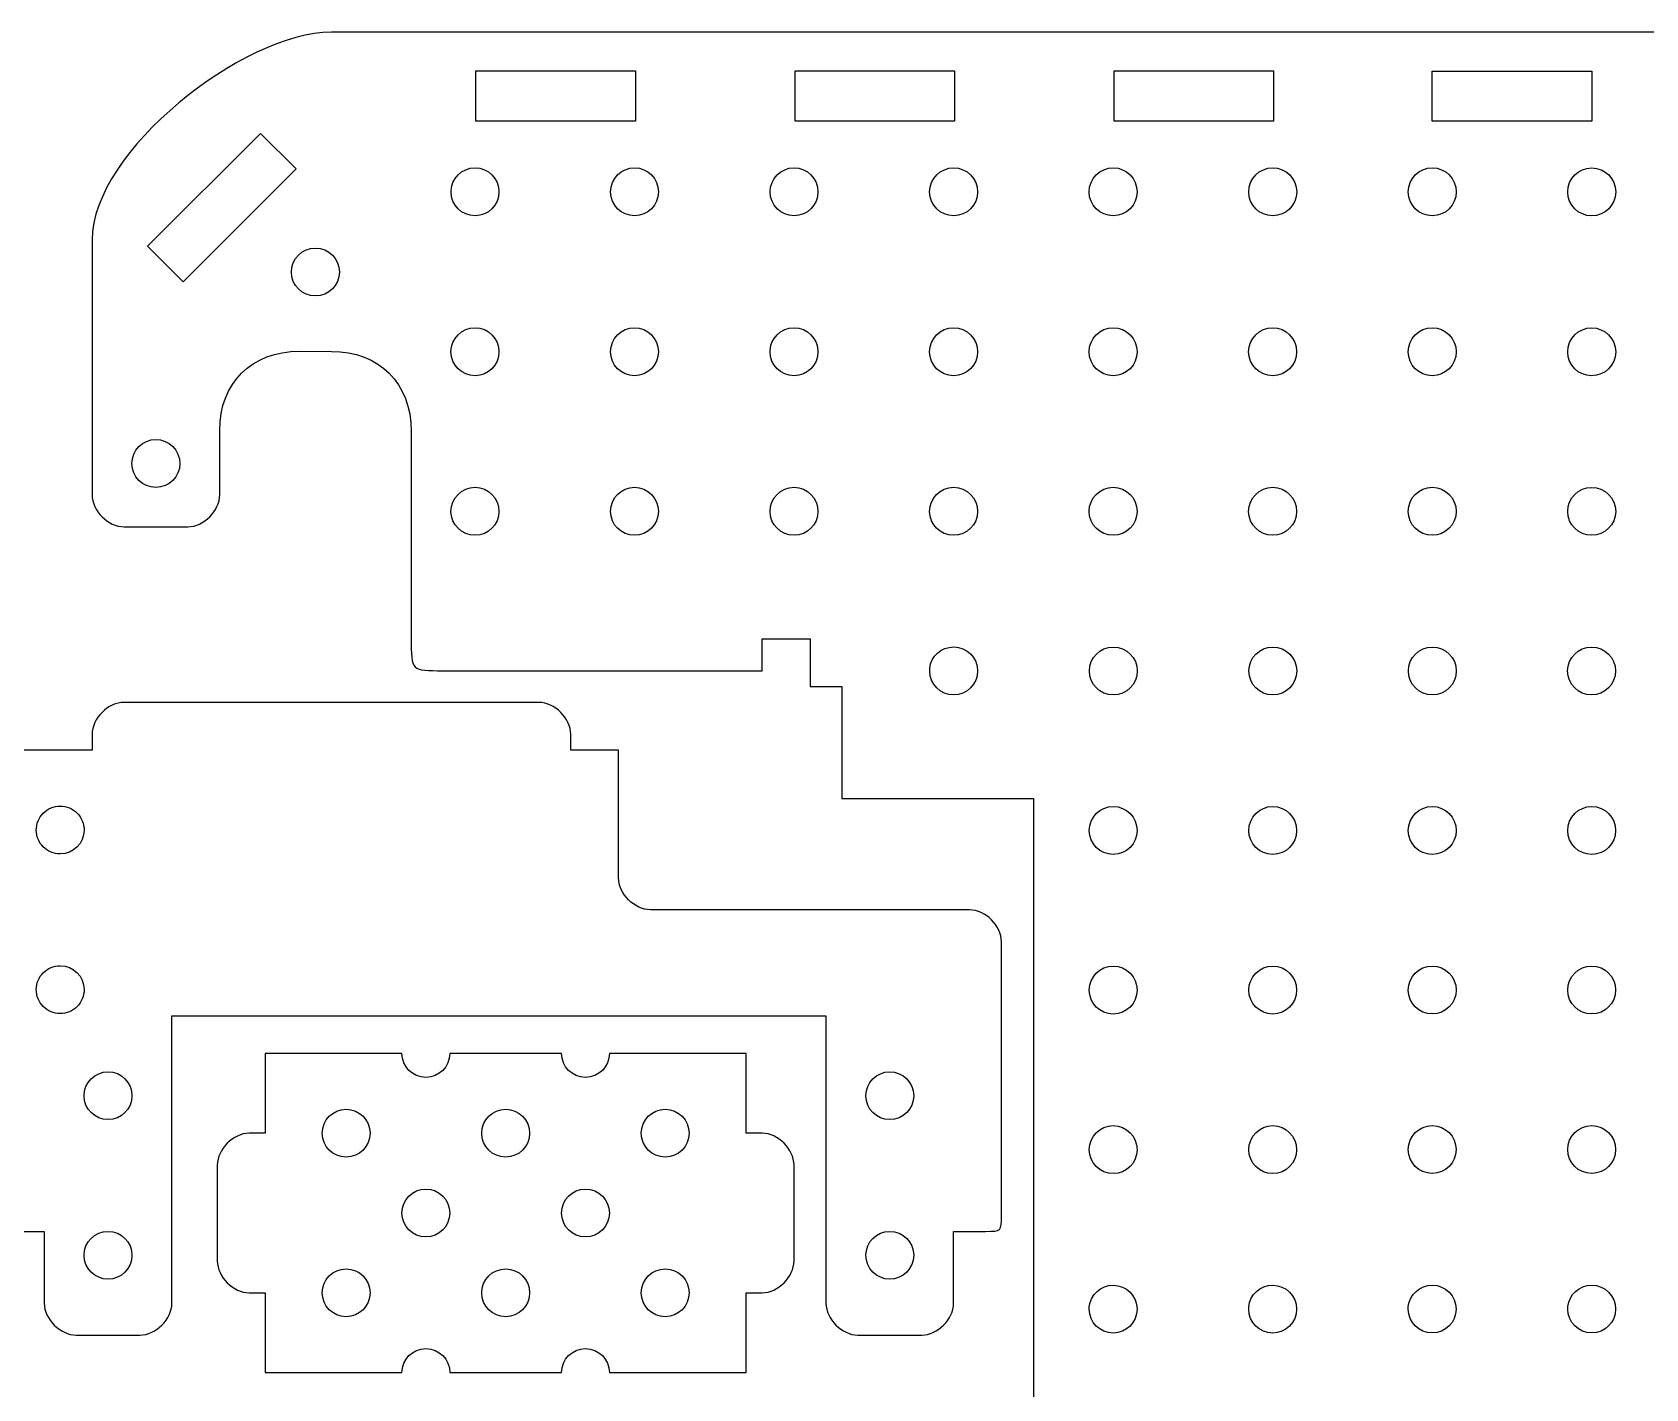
# Model space of a CAD drawing. Extents: x 3 to 308, y -74 to 94.
# Drawn here: x 120.1 to 221.2, y 9.1 to 94.2 of the extents above; entities that cross this region are included whole.
import ezdxf

# ---------------------------------------------------------------- set-up
doc = ezdxf.new("R2010")
doc.units = 0
doc.layers.add('Opaque', color=7, linetype='CONTINUOUS')

msp = doc.modelspace()

# ---------------------------------------------------------------- linework, layer by layer
at = {"layer": 'Opaque', "color": 7}
for p, q in [((138.830248, 94.15042), (138.827425, 94.15042)), ((138.827425, 94.15042), (138.828526, 94.150392)), ((286.830996, 94.15042), (138.830248, 94.15042)), ((147.88721, 91.723391), (157.88736, 91.723391)), ((147.88721, 88.573746), (147.88721, 91.723391)), ((147.88721, 91.723391), (147.88721, 91.723391)), ((157.88736, 91.723391), (157.88736, 88.573746)), ((167.886944, 91.723391), (177.887094, 91.723391)), ((167.886944, 88.573746), (167.886944, 91.723391)), ((167.886944, 91.723391), (167.886944, 91.723391)), ((177.887094, 91.723391), (177.887094, 88.573746)), ((187.886707, 91.723391), (197.886856, 91.723391)), ((187.886707, 88.573746), (187.886707, 91.723391)), ((187.886707, 91.723391), (187.886707, 91.723391)), ((197.886856, 91.723391), (197.886856, 88.573746)), ((207.828021, 91.720089), (217.82817, 91.720089)), ((207.828021, 88.570444), (207.828021, 91.720089)), ((207.828021, 91.720089), (207.828021, 91.720089)), ((217.82817, 91.720089), (217.82817, 88.570444)), ((157.88736, 88.573746), (147.88721, 88.573746)), ((177.887094, 88.573746), (167.886944, 88.573746)), ((197.886856, 88.573746), (187.886707, 88.573746)), ((217.82817, 88.570444), (207.828021, 88.570444)), ((127.310896, 80.738777), (134.381889, 87.809767)), ((134.381889, 87.809767), (136.609356, 85.582306)), ((134.381889, 87.809767), (134.381889, 87.809767)), ((136.609356, 85.582306), (129.538363, 78.511319)), ((147.832628, 85.654515), (147.832628, 85.654515)), ((157.828375, 85.654515), (157.828375, 85.654515)), ((167.828524, 85.654515), (167.828524, 85.654515)), ((177.833076, 85.654515), (177.833076, 85.654515)), ((187.83269, 85.654515), (187.83269, 85.654515)), ((197.832839, 85.654515), (197.832839, 85.654515)), ((207.83296, 85.654515), (207.83296, 85.654515)), ((217.824304, 85.651213), (217.824304, 85.651213)), ((123.828302, 81.150531), (123.828302, 65.158674)), ((129.538363, 78.511319), (127.310896, 80.738777)), ((137.822009, 80.629642), (137.822009, 80.629642)), ((147.830427, 75.632324), (147.830427, 75.632324)), ((157.826174, 75.632324), (157.826174, 75.632324)), ((167.826323, 75.632324), (167.826323, 75.632324)), ((177.830875, 75.632324), (177.830875, 75.632324)), ((187.83046, 75.632324), (187.83046, 75.632324)), ((197.830609, 75.632324), (197.830609, 75.632324)), ((207.830759, 75.632324), (207.830759, 75.632324)), ((217.822103, 75.629502), (217.822103, 75.629502)), ((136.827627, 74.160019), (138.82799, 74.150649)), ((131.828117, 65.150405), (131.828117, 69.196326)), ((143.828064, 69.150024), (143.828064, 59.150428)), ((127.822424, 68.629618), (127.822424, 68.629618)), ((147.830427, 65.63211), (147.830427, 65.63211)), ((157.826174, 65.63211), (157.826174, 65.63211)), ((167.826323, 65.63211), (167.826323, 65.63211)), ((177.830875, 65.63211), (177.830875, 65.63211)), ((187.83046, 65.63211), (187.83046, 65.63211)), ((197.830609, 65.63211), (197.830609, 65.63211)), ((207.830759, 65.63211), (207.830759, 65.63211)), ((217.822103, 65.629288), (217.822103, 65.629288)), ((125.828129, 63.158864), (129.82829, 63.158864)), ((143.828064, 59.150428), (143.830887, 59.150428)), ((143.830887, 59.150428), (143.830887, 56.137486)), ((165.831012, 54.137126), (165.831012, 56.137486)), ((165.831012, 56.137486), (168.83126, 56.137486)), ((168.83126, 56.137486), (168.83126, 54.135472)), ((177.83254, 55.627973), (177.83254, 55.627973)), ((187.838193, 55.620268), (187.838193, 55.620268)), ((197.83504, 55.620268), (197.83504, 55.620268)), ((207.83629, 55.620268), (207.83629, 55.620268)), ((217.8177, 55.620268), (217.8177, 55.620268)), ((145.838982, 54.137126), (165.831012, 54.137126)), ((168.83126, 54.135472), (168.83126, 53.137221)), ((168.83126, 53.137221), (170.831087, 53.137221)), ((170.831087, 53.137221), (170.831087, 46.135685)), ((125.828608, 52.150087), (125.828072, 52.150075)), ((125.828608, 52.149522), (125.828608, 52.150087)), ((151.828895, 52.149522), (125.828608, 52.149522)), ((123.827709, 50.150266), (123.827709, 49.150361)), ((153.828694, 49.14981), (153.828694, 50.149715)), ((123.827709, 49.150361), (117.827721, 49.150361)), ((156.828405, 49.14981), (153.828694, 49.14981)), ((156.828405, 41.150574), (156.828405, 49.14981)), ((121.827883, 45.650695), (121.827883, 45.650695)), ((170.831087, 46.135685), (177.83096, 46.135685)), ((177.83096, 46.135685), (177.83096, 46.137379)), ((177.83096, 46.137379), (182.831034, 46.137379)), ((182.831034, 46.137379), (182.831034, 46.135685)), ((182.831034, 46.135685), (182.831034, 5.135742)), ((187.831024, 45.626669), (187.831024, 45.626669)), ((197.830609, 45.626669), (197.830609, 45.626669)), ((207.831859, 45.626669), (207.831859, 45.626669)), ((217.824304, 45.626669), (217.824304, 45.626669)), ((178.828502, 39.150214), (158.828232, 39.150214)), ((180.828329, 19.999339), (180.828329, 37.150404)), ((121.827883, 35.650549), (121.827883, 35.650549)), ((187.831024, 35.626509), (187.831024, 35.626509)), ((197.830609, 35.626509), (197.830609, 35.626509)), ((207.831859, 35.623207), (207.831859, 35.623207)), ((217.824304, 35.623207), (217.824304, 35.623207)), ((128.82832, 14.500417), (128.82832, 32.500353)), ((128.82832, 32.500353), (169.828266, 32.500353)), ((169.828266, 32.500353), (169.828266, 14.500417)), ((143.251569, 30.150404), (134.676868, 30.150404)), ((134.676868, 30.150404), (134.676868, 25.143726)), ((153.252819, 30.150404), (146.25018, 30.150404)), ((164.828333, 30.150404), (156.25143, 30.150404)), ((164.828333, 25.144262), (164.828333, 30.150404)), ((124.827623, 29.000134), (124.827623, 29.000134)), ((173.827892, 29.000134), (173.827892, 29.000134)), ((187.831024, 25.626368), (187.831024, 25.626368)), ((197.830609, 25.626368), (197.830609, 25.626368)), ((207.827457, 25.625804), (207.827457, 25.625804)), ((217.824304, 25.625804), (217.824304, 25.625804)), ((134.676868, 25.143726), (133.676954, 25.147112)), ((141.249541, 25.149314), (141.249541, 25.149314)), ((151.250791, 25.149314), (151.250791, 25.149314)), ((161.252041, 25.149314), (161.252041, 25.149314)), ((165.827146, 25.147649), (164.828333, 25.144262)), ((131.676592, 23.146749), (131.676592, 17.146759)), ((167.826944, 17.148988), (167.826944, 23.148979)), ((167.826944, 23.148979), (167.826944, 23.14785)), ((146.25018, 20.148675), (146.25018, 20.148675)), ((156.25143, 20.148675), (156.25143, 20.148675)), ((118.828171, 18.999988), (120.827998, 18.999988)), ((120.827998, 18.999988), (120.827998, 14.500417)), ((124.827623, 19.000538), (124.827623, 19.000538)), ((173.827892, 19.000538), (173.827892, 19.000538)), ((177.828053, 14.500417), (177.828053, 18.999437)), ((177.828053, 18.999437), (179.82788, 18.999437)), ((187.829359, 15.62284), (187.829359, 15.62284)), ((197.826207, 15.62284), (197.826207, 15.62284)), ((207.828021, 15.628965), (207.828021, 15.628965)), ((217.827606, 15.628965), (217.827606, 15.628965)), ((133.676954, 15.14696), (134.676868, 15.142445)), ((134.676868, 15.142445), (134.676868, 10.150639)), ((141.249541, 15.148061), (141.249541, 15.148061)), ((151.250791, 15.148061), (151.250791, 15.148061)), ((161.252041, 15.148061), (161.252041, 15.148061)), ((164.828333, 15.145267), (165.827146, 15.148654)), ((164.828333, 10.153461), (164.828333, 15.145267)), ((122.82836, 12.500057), (126.827957, 12.500057)), ((171.828093, 12.500057), (175.828254, 12.500057)), ((134.676868, 10.150639), (136.751624, 10.150639)), ((136.751624, 10.150639), (136.751624, 10.150639)), ((136.751624, 10.150639), (143.252105, 10.150639)), ((146.250716, 10.150639), (153.253355, 10.150639)), ((156.251966, 10.150639), (161.751998, 10.150639)), ((161.751998, 10.150639), (161.751998, 10.153461)), ((161.751998, 10.153461), (164.828333, 10.153461))]:
    msp.add_line(p, q, dxfattribs=at)
for points in [[(138.828526, 94.150392), (133.305776, 94.15046), (123.828556, 86.673267), (123.828302, 81.150531)], [(146.324518, 84.14639), (146.324518, 84.974786), (147.004222, 85.654518), (147.832628, 85.654515)], [(147.832628, 85.654515), (148.661064, 85.654521), (149.331962, 84.974792), (149.331934, 84.14639)], [(156.32907, 84.14639), (156.32907, 84.974786), (156.999968, 85.654518), (157.828375, 85.654515)], [(157.828375, 85.654515), (158.65681, 85.654521), (159.327681, 84.974732), (159.327681, 84.14639)], [(166.329219, 84.14639), (166.329219, 84.974786), (167.000118, 85.654518), (167.828524, 85.654515)], [(167.828524, 85.654515), (168.65696, 85.654521), (169.32783, 84.974732), (169.32783, 84.14639)], [(176.324966, 84.14639), (176.324966, 84.974786), (177.004698, 85.654518), (177.833076, 85.654515)], [(177.833076, 85.654515), (178.66154, 85.654521), (179.33241, 84.974792), (179.332382, 84.14639)], [(186.32455, 84.14639), (186.32455, 84.974786), (187.004283, 85.654518), (187.83269, 85.654515)], [(187.83269, 85.654515), (188.661125, 85.654521), (189.332023, 84.974792), (189.331995, 84.14639)], [(196.3247, 84.14639), (196.3247, 84.974786), (197.004432, 85.654518), (197.832839, 85.654515)], [(197.832839, 85.654515), (198.661274, 85.654521), (199.332173, 84.974792), (199.332144, 84.14639)], [(206.324849, 84.14639), (206.324849, 84.974786), (207.004553, 85.654518), (207.83296, 85.654515)], [(207.83296, 85.654515), (208.661395, 85.654521), (209.332294, 84.974792), (209.332266, 84.14639)], [(216.324998, 84.143088), (216.32497, 84.971498), (216.995841, 85.651213), (217.824304, 85.651213)], [(217.824304, 85.651213), (218.652654, 85.651211), (219.332415, 84.971498), (219.332415, 84.143088)], [(147.832628, 82.647085), (147.004222, 82.647085), (146.324518, 83.317947), (146.324518, 84.14639)], [(149.331934, 84.14639), (149.331934, 83.31795), (148.661064, 82.647082), (147.832628, 82.647085)], [(157.828375, 82.647085), (156.999968, 82.647085), (156.32907, 83.317896), (156.32907, 84.14639)], [(159.327681, 84.14639), (159.327681, 83.317896), (158.65681, 82.647082), (157.828375, 82.647085)], [(167.828524, 82.647085), (167.000118, 82.647085), (166.329219, 83.317896), (166.329219, 84.14639)], [(169.32783, 84.14639), (169.32783, 83.317896), (168.65696, 82.647082), (167.828524, 82.647085)], [(177.833076, 82.647085), (177.00467, 82.647085), (176.324966, 83.317947), (176.324966, 84.14639)], [(179.332382, 84.14639), (179.332382, 83.31795), (178.66154, 82.647082), (177.833076, 82.647085)], [(187.83269, 82.647085), (187.004283, 82.647085), (186.32455, 83.317947), (186.32455, 84.14639)], [(189.331995, 84.14639), (189.331995, 83.31795), (188.661125, 82.647082), (187.83269, 82.647085)], [(197.832839, 82.647085), (197.004432, 82.647085), (196.3247, 83.317947), (196.3247, 84.14639)], [(199.332144, 84.14639), (199.332144, 83.31795), (198.661274, 82.647082), (197.832839, 82.647085)], [(207.83296, 82.647085), (207.004553, 82.647085), (206.324849, 83.317947), (206.324849, 84.14639)], [(209.332266, 84.14639), (209.332266, 83.31795), (208.661395, 82.647082), (207.83296, 82.647085)], [(217.824304, 82.643783), (216.995812, 82.643786), (216.324998, 83.314656), (216.324998, 84.143088)], [(219.332415, 84.143088), (219.332415, 83.314656), (218.652683, 82.643783), (217.824304, 82.643783)], [(136.322703, 79.12152), (136.322675, 79.949927), (136.993574, 80.629642), (137.822009, 80.629642)], [(137.822009, 80.629642), (138.650416, 80.629645), (139.33012, 79.949927), (139.330148, 79.12152)], [(137.822009, 77.622214), (136.993574, 77.622214), (136.322703, 78.293085), (136.322703, 79.12152)], [(139.330148, 79.12152), (139.330091, 78.293085), (138.650416, 77.622214), (137.822009, 77.622214)], [(146.322316, 74.124199), (146.322316, 74.952595), (147.00202, 75.632327), (147.830427, 75.632324)], [(147.830427, 75.632324), (148.658862, 75.63233), (149.329761, 74.952601), (149.329733, 74.124199)], [(156.326868, 74.124199), (156.326868, 74.952595), (156.99771, 75.632327), (157.826174, 75.632324)], [(157.826174, 75.632324), (158.654609, 75.63233), (159.325479, 74.952541), (159.325479, 74.124199)], [(166.327018, 74.124199), (166.327018, 74.952595), (166.997916, 75.632327), (167.826323, 75.632324)], [(167.826323, 75.632324), (168.654758, 75.63233), (169.325629, 74.952541), (169.325629, 74.124199)], [(176.322764, 74.124199), (176.322764, 74.952595), (177.002468, 75.632327), (177.830875, 75.632324)], [(177.830875, 75.632324), (178.65931, 75.63233), (179.330209, 74.952601), (179.330181, 74.124199)], [(186.322349, 74.124199), (186.322349, 74.952595), (187.002053, 75.632327), (187.83046, 75.632324)], [(187.83046, 75.632324), (188.658895, 75.63233), (189.329794, 74.952601), (189.329766, 74.124199)], [(196.322498, 74.124199), (196.322498, 74.952595), (197.002202, 75.632327), (197.830609, 75.632324)], [(197.830609, 75.632324), (198.659044, 75.63233), (199.329943, 74.952601), (199.329915, 74.124199)], [(206.322648, 74.124199), (206.322648, 74.952595), (207.002352, 75.632327), (207.830759, 75.632324)], [(207.830759, 75.632324), (208.659194, 75.63233), (209.330092, 74.952601), (209.330064, 74.124199)], [(216.322797, 74.121377), (216.322769, 74.949787), (216.993639, 75.629502), (217.822103, 75.629502)], [(217.822103, 75.629502), (218.650453, 75.629499), (219.330214, 74.949787), (219.330214, 74.121377)], [(131.828117, 69.196326), (131.828088, 72.159659), (133.827718, 74.160019), (136.827627, 74.160019)], [(138.82799, 74.150649), (141.827984, 74.150649), (143.828064, 72.150018), (143.828064, 69.150024)], [(147.830427, 72.624894), (147.00202, 72.624894), (146.322316, 73.295756), (146.322316, 74.124199)], [(149.329733, 74.124199), (149.329733, 73.295759), (148.658862, 72.624891), (147.830427, 72.624894)], [(157.826174, 72.624894), (156.997739, 72.624894), (156.326868, 73.295705), (156.326868, 74.124199)], [(159.325479, 74.124199), (159.325479, 73.295705), (158.654581, 72.624891), (157.826174, 72.624894)], [(167.826323, 72.624894), (166.997916, 72.624894), (166.327018, 73.295705), (166.327018, 74.124199)], [(169.325629, 74.124199), (169.325629, 73.295705), (168.654758, 72.624891), (167.826323, 72.624894)], [(177.830875, 72.624894), (177.002468, 72.624894), (176.322764, 73.295756), (176.322764, 74.124199)], [(179.330181, 74.124199), (179.330181, 73.295759), (178.65931, 72.624891), (177.830875, 72.624894)], [(187.83046, 72.624894), (187.002053, 72.624894), (186.322349, 73.295756), (186.322349, 74.124199)], [(189.329766, 74.124199), (189.329766, 73.295759), (188.658895, 72.624891), (187.83046, 72.624894)], [(197.830609, 72.624894), (197.002202, 72.624894), (196.322498, 73.295756), (196.322498, 74.124199)], [(199.329915, 74.124199), (199.329915, 73.295759), (198.659044, 72.624891), (197.830609, 72.624894)], [(207.830759, 72.624894), (207.002352, 72.624894), (206.322648, 73.295756), (206.322648, 74.124199)], [(209.330064, 74.124199), (209.330064, 73.295759), (208.659194, 72.624891), (207.830759, 72.624894)], [(217.822103, 72.622072), (216.993611, 72.622075), (216.322797, 73.292945), (216.322797, 74.121377)], [(219.330214, 74.121377), (219.330214, 73.292945), (218.650481, 72.622072), (217.822103, 72.622072)], [(126.323118, 67.121493), (126.323062, 67.949903), (126.994017, 68.629618), (127.822424, 68.629618)], [(127.822424, 68.629618), (128.650859, 68.629615), (129.330506, 67.949903), (129.330535, 67.121493)], [(127.822424, 65.622187), (126.993989, 65.62219), (126.323118, 66.293061), (126.323118, 67.121493)], [(129.330535, 67.121493), (129.330478, 66.293061), (128.650887, 65.622187), (127.822424, 65.622187)], [(123.828302, 65.158674), (123.828302, 64.158673), (124.828131, 63.158864), (125.828129, 63.158864)], [(129.82829, 63.158864), (130.828232, 63.158861), (131.828258, 64.158761), (131.828117, 65.150405)], [(146.322316, 64.123985), (146.322316, 64.952381), (147.00202, 65.632113), (147.830427, 65.63211)], [(147.830427, 65.63211), (148.658862, 65.632116), (149.329761, 64.952386), (149.329733, 64.123985)], [(156.326868, 64.123985), (156.326868, 64.952381), (156.99771, 65.632113), (157.826174, 65.63211)], [(157.826174, 65.63211), (158.654609, 65.632116), (159.325479, 64.952327), (159.325479, 64.123985)], [(166.327018, 64.123985), (166.327018, 64.952381), (166.997916, 65.632113), (167.826323, 65.63211)], [(167.826323, 65.63211), (168.654758, 65.632116), (169.325629, 64.952327), (169.325629, 64.123985)], [(176.322764, 64.123985), (176.322764, 64.952381), (177.002468, 65.632113), (177.830875, 65.63211)], [(177.830875, 65.63211), (178.65931, 65.632116), (179.330209, 64.952386), (179.330181, 64.123985)], [(186.322349, 64.123985), (186.322349, 64.952381), (187.002053, 65.632113), (187.83046, 65.63211)], [(187.83046, 65.63211), (188.658895, 65.632116), (189.329794, 64.952386), (189.329766, 64.123985)], [(196.322498, 64.123985), (196.322498, 64.952381), (197.002202, 65.632113), (197.830609, 65.63211)], [(197.830609, 65.63211), (198.659044, 65.632116), (199.329943, 64.952386), (199.329915, 64.123985)], [(206.322648, 64.123985), (206.322648, 64.952381), (207.002352, 65.632113), (207.830759, 65.63211)], [(207.830759, 65.63211), (208.659194, 65.632116), (209.330092, 64.952386), (209.330064, 64.123985)], [(216.322797, 64.121163), (216.322769, 64.949573), (216.993639, 65.629288), (217.822103, 65.629288)], [(217.822103, 65.629288), (218.650453, 65.629285), (219.330214, 64.949573), (219.330214, 64.121163)], [(147.830427, 62.62468), (147.00202, 62.62468), (146.322316, 63.295542), (146.322316, 64.123985)], [(149.329733, 64.123985), (149.329733, 63.295544), (148.658862, 62.624677), (147.830427, 62.62468)], [(157.826174, 62.62468), (156.997739, 62.62468), (156.326868, 63.295491), (156.326868, 64.123985)], [(159.325479, 64.123985), (159.325479, 63.295491), (158.654581, 62.624677), (157.826174, 62.62468)], [(167.826323, 62.62468), (166.997916, 62.62468), (166.327018, 63.295491), (166.327018, 64.123985)], [(169.325629, 64.123985), (169.325629, 63.295491), (168.654758, 62.624677), (167.826323, 62.62468)], [(177.830875, 62.62468), (177.002468, 62.62468), (176.322764, 63.295542), (176.322764, 64.123985)], [(179.330181, 64.123985), (179.330181, 63.295544), (178.65931, 62.624677), (177.830875, 62.62468)], [(187.83046, 62.62468), (187.002053, 62.62468), (186.322349, 63.295542), (186.322349, 64.123985)], [(189.329766, 64.123985), (189.329766, 63.295544), (188.658895, 62.624677), (187.83046, 62.62468)], [(197.830609, 62.62468), (197.002202, 62.62468), (196.322498, 63.295542), (196.322498, 64.123985)], [(199.329915, 64.123985), (199.329915, 63.295544), (198.659044, 62.624677), (197.830609, 62.62468)], [(207.830759, 62.62468), (207.002352, 62.62468), (206.322648, 63.295542), (206.322648, 64.123985)], [(209.330064, 64.123985), (209.330064, 63.295544), (208.659194, 62.624677), (207.830759, 62.62468)], [(217.822103, 62.621857), (216.993611, 62.62186), (216.322797, 63.292731), (216.322797, 64.121163)], [(219.330214, 64.121163), (219.330214, 63.292734), (218.650481, 62.621857), (217.822103, 62.621857)], [(143.830887, 56.137486), (143.830887, 54.137408), (143.830915, 54.13736), (145.838982, 54.137126)], [(176.333235, 54.287418), (176.409886, 55.043722), (177.055978, 55.627973), (177.83254, 55.627973)], [(177.83254, 55.627973), (178.66106, 55.627973), (179.331846, 54.957108), (179.331846, 54.128668)], [(186.338887, 54.120963), (186.338887, 54.949398), (187.00973, 55.620268), (187.838193, 55.620268)], [(187.838193, 55.620268), (188.6666, 55.620268), (189.337498, 54.949398), (189.337498, 54.120963)], [(196.335735, 54.120963), (196.335735, 54.949398), (197.006718, 55.620268), (197.83504, 55.620268)], [(197.83504, 55.620268), (198.66356, 55.620268), (199.334346, 54.949398), (199.334346, 54.120963)], [(206.336985, 54.120963), (206.336985, 54.949398), (207.007799, 55.620268), (207.83629, 55.620268)], [(207.83629, 55.620268), (208.664697, 55.620268), (209.335596, 54.949398), (209.335596, 54.120963)], [(216.318394, 54.120963), (216.318394, 54.949398), (216.989208, 55.620268), (217.8177, 55.620268)], [(217.8177, 55.620268), (218.64605, 55.620268), (219.317006, 54.949398), (219.317006, 54.120963)], [(176.333235, 54.128668), (176.333235, 54.180455), (176.328155, 54.236987), (176.333235, 54.287418)], [(177.83254, 52.620543), (177.004218, 52.620543), (176.333235, 53.300232), (176.333235, 54.128668)], [(179.331846, 54.128668), (179.331846, 53.300232), (178.66106, 52.62054), (177.83254, 52.620543)], [(187.838193, 52.621657), (187.009701, 52.621657), (186.338887, 53.292553), (186.338887, 54.120963)], [(189.337498, 54.120963), (189.337498, 53.292553), (188.666543, 52.621657), (187.838193, 52.621657)], [(197.83504, 52.621657), (197.006633, 52.621657), (196.335678, 53.292553), (196.335735, 54.120963)], [(199.334346, 54.120963), (199.334346, 53.292553), (198.663532, 52.621657), (197.83504, 52.621657)], [(207.83629, 52.621657), (207.00777, 52.621657), (206.337041, 53.292553), (206.336985, 54.120963)], [(209.335596, 54.120963), (209.335596, 53.292553), (208.664612, 52.621657), (207.83629, 52.621657)], [(217.8177, 52.621657), (216.989237, 52.621657), (216.318394, 53.292553), (216.318394, 54.120963)], [(219.317006, 54.120963), (219.317006, 53.292553), (218.646135, 52.621657), (217.8177, 52.621657)], [(125.828072, 52.150075), (124.828018, 52.150075), (123.827709, 51.150264), (123.827709, 50.150266)], [(153.828694, 50.149715), (153.828694, 51.149713), (152.828893, 52.149522), (151.828895, 52.149522)], [(120.766815, 45.211354), (121.048219, 45.492759), (121.429917, 45.650803), (121.827883, 45.650695)], [(121.827883, 45.650695), (122.225756, 45.650661), (122.607315, 45.492554), (122.888603, 45.211165)], [(186.331719, 44.118544), (186.331719, 44.94698), (187.002646, 45.626669), (187.831024, 45.626669)], [(187.831024, 45.626669), (188.659516, 45.626669), (189.330358, 44.94698), (189.33033, 44.118544)], [(196.331304, 44.118544), (196.331304, 44.94698), (197.002231, 45.626669), (197.830609, 45.626669)], [(197.830609, 45.626669), (198.659073, 45.626669), (199.329943, 44.94698), (199.329915, 44.118544)], [(206.323748, 44.118544), (206.323748, 44.94698), (207.003481, 45.626669), (207.831859, 45.626669)], [(207.831859, 45.626669), (208.660351, 45.626669), (209.331165, 44.94698), (209.331165, 44.118544)], [(216.324998, 44.118544), (216.324998, 44.94698), (216.995954, 45.626669), (217.824304, 45.626669)], [(217.824304, 45.626669), (218.652796, 45.626669), (219.32361, 44.94698), (219.32361, 44.118544)], [(120.327476, 44.150286), (120.327368, 44.548252), (120.485411, 44.92995), (120.766815, 45.211354)], [(122.888603, 45.211165), (123.169892, 44.929775), (123.327861, 44.548159), (123.327753, 44.150286)], [(120.767011, 43.089575), (120.485623, 43.37086), (120.327515, 43.752416), (120.327476, 44.150286)], [(123.327753, 44.150286), (123.327673, 43.321966), (122.656203, 42.650502), (121.827883, 42.65043)], [(187.831024, 42.619239), (187.002646, 42.619239), (186.331747, 43.290109), (186.331719, 44.118544)], [(189.33033, 44.118544), (189.33033, 43.290109), (188.65946, 42.619239), (187.831024, 42.619239)], [(197.830609, 42.619239), (197.002231, 42.619239), (196.331332, 43.290109), (196.331304, 44.118544)], [(199.329915, 44.118544), (199.329915, 43.290109), (198.659044, 42.619239), (197.830609, 42.619239)], [(207.831859, 42.619239), (207.003481, 42.619239), (206.323748, 43.290138), (206.323748, 44.118544)], [(209.331165, 44.118544), (209.331165, 43.290138), (208.660351, 42.619239), (207.831859, 42.619239)], [(217.824304, 42.619239), (216.995869, 42.619239), (216.324998, 43.290138), (216.324998, 44.118544)], [(219.32361, 44.118544), (219.32361, 43.290138), (218.652767, 42.619239), (217.824304, 42.619239)], [(121.827883, 42.65043), (121.430013, 42.650322), (121.048399, 42.80829), (120.767011, 43.089575)], [(158.828232, 39.150214), (157.828206, 39.150214), (156.828405, 40.150576), (156.828405, 41.150574)], [(180.828329, 37.150404), (180.828329, 38.150405), (179.8285, 39.150214), (178.828502, 39.150214)], [(120.76701, 35.211402), (121.048398, 35.492688), (121.430012, 35.650656), (121.827883, 35.650549)], [(121.827883, 35.650549), (122.656204, 35.650477), (123.327675, 34.979011), (123.327753, 34.15069)], [(186.331719, 34.118384), (186.331719, 34.946819), (187.002646, 35.626509), (187.831024, 35.626509)], [(187.831024, 35.626509), (188.659516, 35.626509), (189.330358, 34.946819), (189.33033, 34.118384)], [(196.331304, 34.118384), (196.331304, 34.946819), (197.002231, 35.626509), (197.830609, 35.626509)], [(197.830609, 35.626509), (198.659073, 35.626509), (199.329943, 34.946819), (199.329915, 34.118384)], [(206.323748, 34.123901), (206.323748, 34.952336), (207.003481, 35.623207), (207.831859, 35.623207)], [(207.831859, 35.623207), (208.660351, 35.623207), (209.331165, 34.952336), (209.331165, 34.123901)], [(216.324998, 34.123901), (216.324998, 34.952336), (216.995954, 35.623207), (217.824304, 35.623207)], [(217.824304, 35.623207), (218.652796, 35.623207), (219.32361, 34.952336), (219.32361, 34.123901)], [(120.327476, 34.15069), (120.327514, 34.54856), (120.485621, 34.930117), (120.76701, 35.211402)], [(120.766816, 33.089623), (120.485412, 33.371028), (120.327369, 33.752724), (120.327476, 34.15069)], [(123.327753, 34.15069), (123.32786, 33.752817), (123.169891, 33.371202), (122.888602, 33.089813)], [(187.831024, 32.619078), (187.002646, 32.619078), (186.331747, 33.289949), (186.331719, 34.118384)], [(189.33033, 34.118384), (189.33033, 33.289949), (188.65946, 32.619078), (187.831024, 32.619078)], [(197.830609, 32.619078), (197.002231, 32.619078), (196.331332, 33.289949), (196.331304, 34.118384)], [(199.329915, 34.118384), (199.329915, 33.289949), (198.659044, 32.619078), (197.830609, 32.619078)], [(207.831859, 32.624596), (207.003481, 32.624596), (206.323748, 33.295466), (206.323748, 34.123901)], [(209.331165, 34.123901), (209.331165, 33.295466), (208.660351, 32.624596), (207.831859, 32.624596)], [(217.824304, 32.624596), (216.995869, 32.624596), (216.324998, 33.295466), (216.324998, 34.123901)], [(219.32361, 34.123901), (219.32361, 33.295466), (218.652767, 32.624596), (217.824304, 32.624596)], [(121.827883, 32.650284), (121.429917, 32.650176), (121.04822, 32.808219), (120.766816, 33.089623)], [(122.888602, 33.089813), (122.607314, 32.808424), (122.225755, 32.650318), (121.827883, 32.650284)], [(143.251569, 30.150404), (143.251569, 30.150574), (143.251569, 30.150404), (143.251569, 30.150404)], [(144.750875, 28.651099), (143.922468, 28.651099), (143.251569, 29.321969), (143.251569, 30.150404)], [(146.25018, 30.150404), (146.25018, 29.321969), (145.57931, 28.651099), (144.750875, 28.651099)], [(146.25018, 30.150404), (146.25018, 30.150207), (146.25018, 30.150404), (146.25018, 30.150404)], [(153.252819, 30.150404), (153.252819, 30.150574), (153.252819, 30.150404), (153.252819, 30.150404)], [(154.752125, 28.651099), (153.923718, 28.651099), (153.252819, 29.321969), (153.252819, 30.150404)], [(156.25143, 30.150404), (156.25143, 29.321969), (155.58056, 28.651099), (154.752125, 28.651099)], [(156.25143, 30.150404), (156.25143, 30.150207), (156.25143, 30.150404), (156.25143, 30.150404)], [(123.327753, 27.500278), (123.327837, 28.328544), (123.999272, 29.00005), (124.827623, 29.000134)], [(124.827623, 29.000134), (125.656114, 29.00036), (126.327916, 28.32877), (126.328029, 27.500278)], [(172.328022, 27.500278), (172.328106, 28.328544), (172.999569, 29.000078), (173.827892, 29.000134)], [(173.827892, 29.000134), (174.656214, 29.000078), (175.327649, 28.328544), (175.327733, 27.500278)], [(124.827623, 26.000423), (123.999272, 26.000507), (123.327837, 26.671956), (123.327753, 27.500278)], [(126.328029, 27.500278), (126.327916, 26.67173), (125.656114, 26.000197), (124.827623, 26.000423)], [(173.827892, 26.000423), (172.999569, 26.000507), (172.328106, 26.671956), (172.328022, 27.500278)], [(175.327733, 27.500278), (175.327677, 26.671956), (174.656214, 26.000507), (173.827892, 26.000423)], [(138.251494, 25.149314), (138.251494, 25.977777), (138.922365, 26.648619), (139.7508, 26.648619)], [(139.7508, 26.648619), (140.579179, 26.648619), (141.249541, 25.977777), (141.249541, 25.149314)], [(148.25218, 25.149314), (148.25218, 25.977749), (148.92305, 26.648619), (149.751486, 26.648619)], [(149.751486, 26.648619), (150.579892, 26.648619), (151.250791, 25.977777), (151.250791, 25.149314)], [(158.25343, 25.149314), (158.25343, 25.977777), (158.9243, 26.648619), (159.752736, 26.648619)], [(159.752736, 26.648619), (160.581142, 26.648619), (161.252041, 25.977777), (161.252041, 25.149314)], [(186.331719, 24.118243), (186.331719, 24.946678), (187.002646, 25.626368), (187.831024, 25.626368)], [(187.831024, 25.626368), (188.659516, 25.626368), (189.330358, 24.946678), (189.33033, 24.118243)], [(196.331304, 24.118243), (196.331304, 24.946678), (197.002231, 25.626368), (197.830609, 25.626368)], [(197.830609, 25.626368), (198.659073, 25.626368), (199.329943, 24.946678), (199.329915, 24.118243)], [(206.328151, 24.126498), (206.328151, 24.954933), (206.998993, 25.625804), (207.827457, 25.625804)], [(207.827457, 25.625804), (208.655892, 25.625804), (209.326762, 24.954933), (209.326762, 24.126498)], [(216.324998, 24.126498), (216.324998, 24.954933), (216.995954, 25.625804), (217.824304, 25.625804)], [(217.824304, 25.625804), (218.652796, 25.625804), (219.32361, 24.954933), (219.32361, 24.126498)], [(133.676954, 25.147112), (132.676956, 25.147112), (131.676592, 24.146747), (131.676592, 23.146749)], [(139.7508, 23.650008), (138.922365, 23.650008), (138.251494, 24.320879), (138.251494, 25.149314)], [(141.249541, 25.149314), (141.249541, 24.320879), (140.579179, 23.650008), (139.7508, 23.650008)], [(149.751486, 23.650008), (148.92305, 23.650008), (148.25218, 24.320879), (148.25218, 25.149314)], [(151.250791, 25.149314), (151.250791, 24.320907), (150.579892, 23.650008), (149.751486, 23.650008)], [(159.752736, 23.650008), (158.9243, 23.650008), (158.25343, 24.320879), (158.25343, 25.149314)], [(161.252041, 25.149314), (161.252041, 24.320879), (160.581142, 23.650008), (159.752736, 23.650008)], [(167.826944, 23.14785), (167.826944, 24.147848), (166.827144, 25.147649), (165.827146, 25.147649)], [(187.831024, 22.618937), (187.002646, 22.618937), (186.331747, 23.289808), (186.331719, 24.118243)], [(189.33033, 24.118243), (189.33033, 23.289808), (188.65946, 22.618937), (187.831024, 22.618937)], [(197.830609, 22.618937), (197.002231, 22.618937), (196.331332, 23.289808), (196.331304, 24.118243)], [(199.329915, 24.118243), (199.329915, 23.289808), (198.659044, 22.618937), (197.830609, 22.618937)], [(207.827457, 22.627192), (206.998993, 22.627192), (206.328151, 23.298091), (206.328151, 24.126498)], [(209.326762, 24.126498), (209.326762, 23.298091), (208.655835, 22.627192), (207.827457, 22.627192)], [(217.824304, 22.627192), (216.995869, 22.627192), (216.324998, 23.298091), (216.324998, 24.126498)], [(219.32361, 24.126498), (219.32361, 23.298091), (218.652767, 22.627192), (217.824304, 22.627192)], [(143.251569, 20.148675), (143.251569, 20.97711), (143.922468, 21.647952), (144.750875, 21.64798)], [(144.750875, 21.64798), (145.57931, 21.64798), (146.25018, 20.97711), (146.25018, 20.148675)], [(153.252819, 20.148675), (153.252819, 20.97711), (153.923718, 21.647952), (154.752125, 21.64798)], [(154.752125, 21.64798), (155.58056, 21.64798), (156.25143, 20.97711), (156.25143, 20.148675)], [(144.750875, 18.649369), (143.922468, 18.649369), (143.251569, 19.320268), (143.251569, 20.148675)], [(146.25018, 20.148675), (146.25018, 19.320268), (145.57931, 18.649369), (144.750875, 18.649369)], [(154.752125, 18.649369), (153.923718, 18.649369), (153.252819, 19.320268), (153.252819, 20.148675)], [(156.25143, 20.148675), (156.25143, 19.320268), (155.58056, 18.649369), (154.752125, 18.649369)], [(179.82788, 18.999437), (180.827878, 18.999437), (180.828357, 18.999341), (180.828329, 19.999339)], [(123.327753, 17.500132), (123.327527, 18.328652), (123.999103, 19.000482), (124.827623, 19.000538)], [(124.827623, 19.000538), (125.65634, 19.000764), (126.328226, 18.328849), (126.328029, 17.500132)], [(172.328022, 17.500132), (172.327796, 18.328652), (172.999344, 19.000482), (173.827892, 19.000538)], [(173.827892, 19.000538), (174.656411, 19.000482), (175.327959, 18.328652), (175.327733, 17.500132)], [(124.827623, 16.000273), (123.999272, 16.000358), (123.327837, 16.671781), (123.327753, 17.500132)], [(126.328029, 17.500132), (126.327916, 16.671556), (125.656114, 16.000076), (124.827623, 16.000273)], [(173.827892, 16.000273), (172.999569, 16.000358), (172.328106, 16.671781), (172.328022, 17.500132)], [(175.327733, 17.500132), (175.327677, 16.671781), (174.656214, 16.000386), (173.827892, 16.000273)], [(131.676592, 17.146759), (131.676592, 16.146761), (132.676956, 15.14696), (133.676954, 15.14696)], [(138.251494, 15.148061), (138.251494, 15.976496), (138.922365, 16.647366), (139.7508, 16.647366)], [(139.7508, 16.647366), (140.579179, 16.647366), (141.249541, 15.976496), (141.249541, 15.148061)], [(148.25218, 15.148061), (148.25218, 15.976468), (148.92305, 16.647366), (149.751486, 16.647366)], [(149.751486, 16.647366), (150.579892, 16.647366), (151.250791, 15.976496), (151.250791, 15.148061)], [(158.25343, 15.148061), (158.25343, 15.976496), (158.9243, 16.647366), (159.752736, 16.647366)], [(159.752736, 16.647366), (160.581142, 16.647366), (161.252041, 15.976496), (161.252041, 15.148061)], [(165.827146, 15.148654), (166.827144, 15.148654), (167.826944, 16.14899), (167.826944, 17.148988)], [(186.330054, 14.273465), (186.40679, 15.029765), (187.052712, 15.622843), (187.829359, 15.62284)], [(187.829359, 15.62284), (188.657794, 15.62284), (189.328665, 14.951973), (189.328665, 14.123535)], [(196.326901, 14.273465), (196.403609, 15.029765), (197.049588, 15.622843), (197.826207, 15.62284)], [(197.826207, 15.62284), (198.654642, 15.62284), (199.325512, 14.951973), (199.325512, 14.123535)], [(206.328716, 14.27959), (206.405452, 15.035894), (207.051402, 15.628965), (207.828021, 15.628965)], [(207.828021, 15.628965), (208.656456, 15.628962), (209.327327, 14.958094), (209.327327, 14.129659)], [(216.3283, 14.27959), (216.405037, 15.035894), (217.050987, 15.628965), (217.827606, 15.628965)], [(217.827606, 15.628965), (218.656041, 15.628962), (219.326912, 14.958094), (219.326912, 14.129659)], [(120.827998, 14.500417), (120.827998, 13.500419), (121.828362, 12.500057), (122.82836, 12.500057)], [(126.827957, 12.500057), (127.827955, 12.500057), (128.831566, 13.500419), (128.82832, 14.500417)], [(139.7508, 13.648755), (138.922365, 13.648755), (138.251494, 14.319598), (138.251494, 15.148061)], [(141.249541, 15.148061), (141.249541, 14.319598), (140.579179, 13.648755), (139.7508, 13.648755)], [(149.751486, 13.648755), (148.92305, 13.648755), (148.25218, 14.319598), (148.25218, 15.148061)], [(151.250791, 15.148061), (151.250791, 14.319626), (150.579892, 13.648755), (149.751486, 13.648755)], [(159.752736, 13.648755), (158.9243, 13.648755), (158.25343, 14.319598), (158.25343, 15.148061)], [(161.252041, 15.148061), (161.252041, 14.319598), (160.581142, 13.648755), (159.752736, 13.648755)], [(169.828266, 14.500417), (169.828295, 13.500419), (170.828095, 12.500057), (171.828093, 12.500057)], [(175.828254, 12.500057), (176.828252, 12.500057), (177.828025, 13.500419), (177.828053, 14.500417)], [(186.330054, 14.123535), (186.330054, 14.175326), (186.324974, 14.22303), (186.330054, 14.273465)], [(196.326901, 14.123535), (196.326901, 14.175326), (196.321821, 14.22303), (196.326901, 14.273465)], [(206.328716, 14.129659), (206.328716, 14.181447), (206.323636, 14.229159), (206.328716, 14.27959)], [(216.3283, 14.129659), (216.3283, 14.181447), (216.32322, 14.229159), (216.3283, 14.27959)], [(187.829359, 12.624229), (187.000924, 12.624229), (186.330054, 13.295131), (186.330054, 14.123535)], [(189.328665, 14.123535), (189.328665, 13.295131), (188.657794, 12.624229), (187.829359, 12.624229)], [(197.826207, 12.624229), (196.9978, 12.624229), (196.326901, 13.295131), (196.326901, 14.123535)], [(199.325512, 14.123535), (199.325512, 13.295131), (198.654642, 12.624229), (197.826207, 12.624229)], [(207.828021, 12.630354), (206.999586, 12.630354), (206.328716, 13.301249), (206.328716, 14.129659)], [(209.327327, 14.129659), (209.327327, 13.301249), (208.656456, 12.630351), (207.828021, 12.630354)], [(217.827606, 12.630354), (216.999171, 12.630354), (216.3283, 13.301249), (216.3283, 14.129659)], [(219.326912, 14.129659), (219.326912, 13.301249), (218.656041, 12.630351), (217.827606, 12.630354)], [(143.252105, 10.150639), (143.252105, 10.979074), (143.923004, 11.649916), (144.751411, 11.649945)], [(144.751411, 11.649945), (145.579846, 11.649945), (146.250716, 10.979074), (146.250716, 10.150639)], [(153.253355, 10.150639), (153.253355, 10.979074), (153.924254, 11.649916), (154.752661, 11.649945)], [(154.752661, 11.649945), (155.581096, 11.649945), (156.251966, 10.979074), (156.251966, 10.150639)]]:
    msp.add_open_spline(points, degree=3, dxfattribs=at)

doc.saveas('drawing.dxf')
